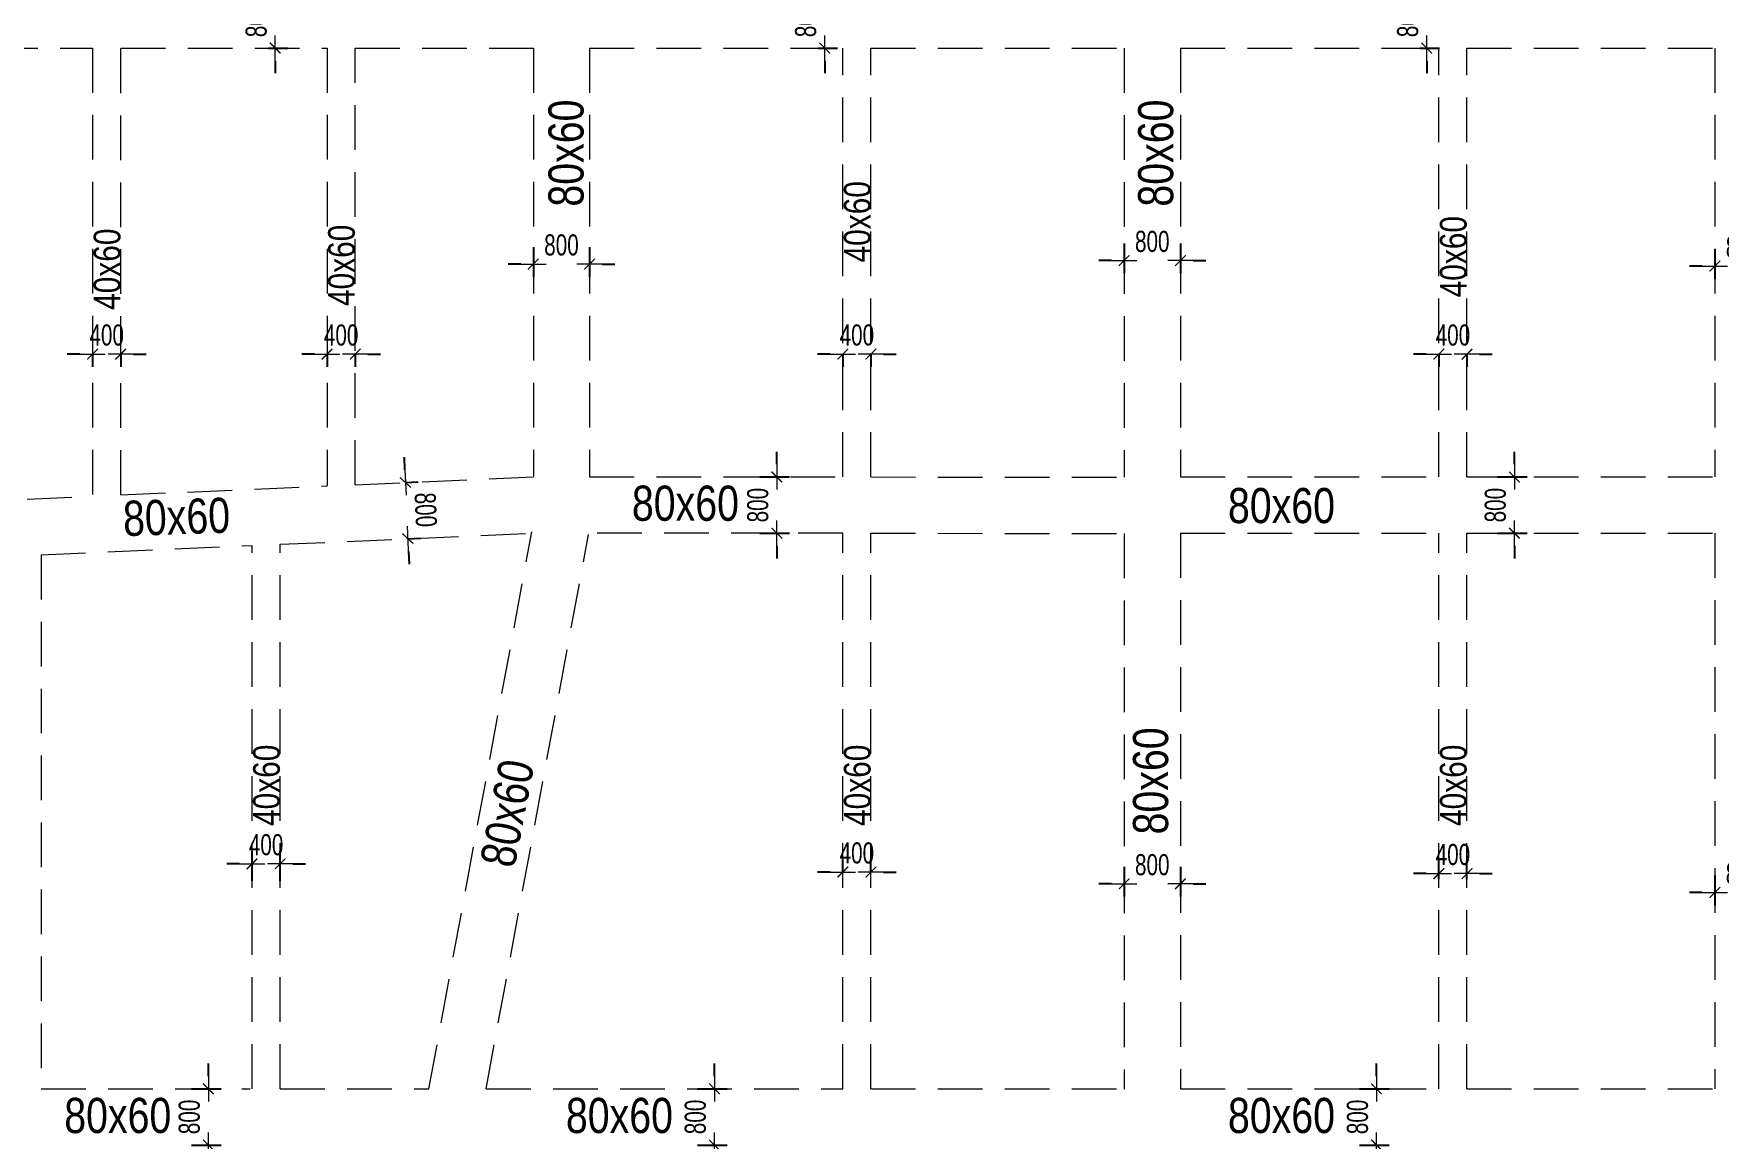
# Model space of a CAD drawing. Header units: millimetres. Extents: x 40 to 217000, y 40 to 90716.
# Drawn here: x 89896 to 113862, y 55682 to 71403 of the extents above; entities that cross this region are included whole.
import ezdxf
from ezdxf.enums import TextEntityAlignment as Align

# ---------------------------------------------------------------- set-up
doc = ezdxf.new("R2010")
doc.units = ezdxf.units.MM
doc.header["$MEASUREMENT"] = 0
doc.header["$PDMODE"] = 1
doc.linetypes.add('HIDDEN2', pattern=[4.7625, 3.175, -1.5875])
doc.layers.get('Defpoints').update_dxf_attribs({"lineweight": 9})
doc.layers.add('Kich thuoc dam diml', color=230, linetype='Continuous', plot=False)
doc.layers.add('NDC. KT Dam', color=42, linetype='Continuous')
doc.layers.add('NDC_S_BEAM', color=3, linetype='HIDDEN2', lineweight=20)
doc.layers.add('NDC_S_DIM', color=1, linetype='Continuous', lineweight=15)
doc.styles.add('ARIAL', font='arial.ttf', dxfattribs={"width": 0.8})
doc.styles.add('NDC_DIM', font='', dxfattribs={"width": 0.75})
doc.styles.get('NDC_DIM').set_extended_font_data('Dotum')
doc.dimstyles.new('NDC_dim_100', dxfattribs={"dimscale": 120, "dimtxt": 2.5, "dimasz": 1.5, "dimexe": 1.5, "dimexo": 2.5, "dimgap": 1, "dimtad": 1, "dimdec": 0, "dimzin": 0, "dimdsep": 46, "dimtxsty": 'NDC_DIM', "dimblk": 'DIMMARK', "dimcen": 0.09, "dimdle": 1.2, "dimclrd": 1, "dimclre": 1, "dimclrt": 3, "dimadec": 0, "dimazin": 0, "dimtfac": 1, "dimtdec": 0, "dimtix": 1, "dimtofl": 0, "dimtmove": 0, "dimatfit": 3, "dimfxl": 0, "dimtolj": 1, "dimtzin": 0, "dimarcsym": 0})

# ---------------------------------------------------------------- blocks, each defined once
blk = doc.blocks.new('DIMMARK')
at = {"layer": 'NDC_S_DIM', "color": 1}
blk.add_line((-1.5, 0), (1, 0), dxfattribs=at)
at = {"layer": 'NDC_S_DIM', "color": 2, "const_width": 0.1}
blk.add_lwpolyline([(-0.42, -0.42), (0.42, 0.42)], dxfattribs=at)
blk = doc.blocks.new('*D1651')
at = {"layer": 'Defpoints', "color": 0, "transparency": 16777216}
for p in [(91098, 56400), (92379, 56400), (91098, 55600)]:
    blk.add_point(p, dxfattribs=at)
at = {"layer": 'Kich thuoc dam diml', "color": 1, "lineweight": -2, "transparency": 16777216}
for p, q in [((92379, 56580), (92379, 56760)), ((92139, 56400), (92559, 56400)), ((92139, 55600), (92559, 55600)), ((92379, 55420), (92379, 55240))]:
    blk.add_line(p, q, dxfattribs=at)
at = {"layer": 'Kich thuoc dam diml', "color": 1, "lineweight": -2, "transparency": 16777216, "xscale": 180, "yscale": 180, "zscale": 180}
for p, rotation in [((92379, 56400), 270), ((92379, 55600), 90)]:
    blk.add_blockref('DIMMARK', p, dxfattribs=dict(at, rotation=rotation))
at = {"layer": 'Kich thuoc dam diml', "color": 3, "transparency": 16777216, "insert": (92109, 56000), "char_height": 300, "attachment_point": 5, "rotation": 90, "style": 'NDC_DIM'}
blk.add_mtext('\\A1;800', dxfattribs=at)
blk = doc.blocks.new('*D1652')
at = {"layer": 'Defpoints', "color": 0, "transparency": 16777216}
for p in [(98293, 56400), (99574, 56400), (98293, 55600)]:
    blk.add_point(p, dxfattribs=at)
at = {"layer": 'Kich thuoc dam diml', "color": 1, "lineweight": -2, "transparency": 16777216}
for p, q in [((99574, 56580), (99574, 56760)), ((99334, 56400), (99754, 56400)), ((99334, 55600), (99754, 55600)), ((99574, 55420), (99574, 55240))]:
    blk.add_line(p, q, dxfattribs=at)
at = {"layer": 'Kich thuoc dam diml', "color": 1, "lineweight": -2, "transparency": 16777216, "xscale": 180, "yscale": 180, "zscale": 180}
for p, rotation in [((99574, 56400), 270), ((99574, 55600), 90)]:
    blk.add_blockref('DIMMARK', p, dxfattribs=dict(at, rotation=rotation))
at = {"layer": 'Kich thuoc dam diml', "color": 3, "transparency": 16777216, "insert": (99304, 56000), "char_height": 300, "attachment_point": 5, "rotation": 90, "style": 'NDC_DIM'}
blk.add_mtext('\\A1;800', dxfattribs=at)
blk = doc.blocks.new('*D1653')
at = {"layer": 'Defpoints', "color": 0, "transparency": 16777216}
for p in [(107708, 56400), (108989, 56400), (107708, 55600)]:
    blk.add_point(p, dxfattribs=at)
at = {"layer": 'Kich thuoc dam diml', "color": 1, "lineweight": -2, "transparency": 16777216}
for p, q in [((108989, 56580), (108989, 56760)), ((108749, 56400), (109169, 56400)), ((108749, 55600), (109169, 55600)), ((108989, 55420), (108989, 55240))]:
    blk.add_line(p, q, dxfattribs=at)
at = {"layer": 'Kich thuoc dam diml', "color": 1, "lineweight": -2, "transparency": 16777216, "xscale": 180, "yscale": 180, "zscale": 180}
for p, rotation in [((108989, 56400), 270), ((108989, 55600), 90)]:
    blk.add_blockref('DIMMARK', p, dxfattribs=dict(at, rotation=rotation))
at = {"layer": 'Kich thuoc dam diml', "color": 3, "transparency": 16777216, "insert": (108719, 56000), "char_height": 300, "attachment_point": 5, "rotation": 90, "style": 'NDC_DIM'}
blk.add_mtext('\\A1;800', dxfattribs=at)
blk = doc.blocks.new('*D1334')
at = {"layer": 'Defpoints', "color": 0, "transparency": 16777216}
for p in [(94916, 65009), (94951, 64210), (95217, 64222)]:
    blk.add_point(p, dxfattribs=at)
at = {"layer": 'Kich thuoc dam diml', "color": 1, "lineweight": -2, "transparency": 16777216}
for p, q in [((95175, 65201), (95167, 65381)), ((95182, 65021), (95362, 65029)), ((95217, 64222), (95397, 64230)), ((95225, 64042), (95233, 63862))]:
    blk.add_line(p, q, dxfattribs=at)
at = {"layer": 'Kich thuoc dam diml', "color": 1, "lineweight": -2, "transparency": 16777216, "xscale": 180, "yscale": 180, "zscale": 180}
for p, rotation in [((95182, 65021), 272.4904953859929), ((95217, 64222), 92.49049538599287)]:
    blk.add_blockref('DIMMARK', p, dxfattribs=dict(at, rotation=rotation))
at = {"layer": 'Kich thuoc dam diml', "color": 3, "transparency": 16777216, "insert": (95469, 64633), "char_height": 300, "attachment_point": 5, "rotation": 272.4905, "style": 'NDC_DIM'}
blk.add_mtext('\\A1;800', dxfattribs=at)
blk = doc.blocks.new('*D1335')
at = {"layer": 'Defpoints', "color": 0, "transparency": 16777216}
for p in [(99180, 65100), (100462, 65100), (99180, 64300)]:
    blk.add_point(p, dxfattribs=at)
at = {"layer": 'Kich thuoc dam diml', "color": 1, "lineweight": -2, "transparency": 16777216}
for p, q in [((100462, 65280), (100462, 65460)), ((100222, 65100), (100642, 65100)), ((100222, 64300), (100642, 64300)), ((100462, 64120), (100462, 63940))]:
    blk.add_line(p, q, dxfattribs=at)
at = {"layer": 'Kich thuoc dam diml', "color": 1, "lineweight": -2, "transparency": 16777216, "xscale": 180, "yscale": 180, "zscale": 180}
for p, rotation in [((100462, 65100), 270), ((100462, 64300), 90)]:
    blk.add_blockref('DIMMARK', p, dxfattribs=dict(at, rotation=rotation))
at = {"layer": 'Kich thuoc dam diml', "color": 3, "transparency": 16777216, "insert": (100192, 64700), "char_height": 300, "attachment_point": 5, "rotation": 90, "style": 'NDC_DIM'}
blk.add_mtext('\\A1;800', dxfattribs=at)
blk = doc.blocks.new('*D1336')
at = {"layer": 'Defpoints', "color": 0, "transparency": 16777216}
for p in [(109667, 65100), (110949, 65100), (109667, 64300)]:
    blk.add_point(p, dxfattribs=at)
at = {"layer": 'Kich thuoc dam diml', "color": 1, "lineweight": -2, "transparency": 16777216}
for p, q in [((110949, 65280), (110949, 65460)), ((110709, 65100), (111129, 65100)), ((110709, 64300), (111129, 64300)), ((110949, 64120), (110949, 63940))]:
    blk.add_line(p, q, dxfattribs=at)
at = {"layer": 'Kich thuoc dam diml', "color": 1, "lineweight": -2, "transparency": 16777216, "xscale": 180, "yscale": 180, "zscale": 180}
for p, rotation in [((110949, 65100), 270), ((110949, 64300), 90)]:
    blk.add_blockref('DIMMARK', p, dxfattribs=dict(at, rotation=rotation))
at = {"layer": 'Kich thuoc dam diml', "color": 3, "transparency": 16777216, "insert": (110679, 64700), "char_height": 300, "attachment_point": 5, "rotation": 90, "style": 'NDC_DIM'}
blk.add_mtext('\\A1;800', dxfattribs=at)
blk = doc.blocks.new('*D1460')
at = {"layer": 'Defpoints', "color": 0, "transparency": 16777216}
for p in [(90733, 67055), (91133, 67055), (91133, 66847)]:
    blk.add_point(p, dxfattribs=at)
at = {"layer": 'Kich thuoc dam diml', "color": 1, "lineweight": -2, "transparency": 16777216}
for p, q in [((90553, 66847), (90373, 66847)), ((90733, 66847), (90733, 66667)), ((91133, 66847), (91133, 66667)), ((91313, 66847), (91493, 66847))]:
    blk.add_line(p, q, dxfattribs=at)
at = {"layer": 'Kich thuoc dam diml', "color": 1, "lineweight": -2, "transparency": 16777216, "xscale": 180, "yscale": 180, "zscale": 180}
blk.add_blockref('DIMMARK', (90733, 66847), dxfattribs=at)
at = {"layer": 'Kich thuoc dam diml', "color": 1, "lineweight": -2, "transparency": 16777216, "xscale": 180, "yscale": 180, "zscale": 180, "rotation": 180}
blk.add_blockref('DIMMARK', (91133, 66847), dxfattribs=at)
at = {"layer": 'Kich thuoc dam diml', "color": 3, "transparency": 16777216, "insert": (90933, 67117), "char_height": 300, "attachment_point": 5, "style": 'NDC_DIM'}
blk.add_mtext('\\A1;400', dxfattribs=at)
blk = doc.blocks.new('*D1461')
at = {"layer": 'Defpoints', "color": 0, "transparency": 16777216}
for p in [(94067, 67055), (94467, 67055), (94467, 66847)]:
    blk.add_point(p, dxfattribs=at)
at = {"layer": 'Kich thuoc dam diml', "color": 1, "lineweight": -2, "transparency": 16777216}
for p, q in [((93887, 66847), (93707, 66847)), ((94067, 66847), (94067, 66667)), ((94467, 66847), (94467, 66667)), ((94647, 66847), (94827, 66847))]:
    blk.add_line(p, q, dxfattribs=at)
at = {"layer": 'Kich thuoc dam diml', "color": 1, "lineweight": -2, "transparency": 16777216, "xscale": 180, "yscale": 180, "zscale": 180}
blk.add_blockref('DIMMARK', (94067, 66847), dxfattribs=at)
at = {"layer": 'Kich thuoc dam diml', "color": 1, "lineweight": -2, "transparency": 16777216, "xscale": 180, "yscale": 180, "zscale": 180, "rotation": 180}
blk.add_blockref('DIMMARK', (94467, 66847), dxfattribs=at)
at = {"layer": 'Kich thuoc dam diml', "color": 3, "transparency": 16777216, "insert": (94267, 67117), "char_height": 300, "attachment_point": 5, "style": 'NDC_DIM'}
blk.add_mtext('\\A1;400', dxfattribs=at)
blk = doc.blocks.new('*D1462')
at = {"layer": 'Defpoints', "color": 0, "transparency": 16777216}
for p in [(97000, 68727), (97800, 68727), (97800, 68128)]:
    blk.add_point(p, dxfattribs=at)
at = {"layer": 'Kich thuoc dam diml', "color": 1, "lineweight": -2, "transparency": 16777216}
for p, q in [((97000, 68368), (97000, 67948)), ((97800, 68368), (97800, 67948)), ((96820, 68128), (96640, 68128)), ((97980, 68128), (98160, 68128))]:
    blk.add_line(p, q, dxfattribs=at)
at = {"layer": 'Kich thuoc dam diml', "color": 1, "lineweight": -2, "transparency": 16777216, "xscale": 180, "yscale": 180, "zscale": 180}
blk.add_blockref('DIMMARK', (97000, 68128), dxfattribs=at)
at = {"layer": 'Kich thuoc dam diml', "color": 1, "lineweight": -2, "transparency": 16777216, "xscale": 180, "yscale": 180, "zscale": 180, "rotation": 180}
blk.add_blockref('DIMMARK', (97800, 68128), dxfattribs=at)
at = {"layer": 'Kich thuoc dam diml', "color": 3, "transparency": 16777216, "insert": (97400, 68398), "char_height": 300, "attachment_point": 5, "style": 'NDC_DIM'}
blk.add_mtext('\\A1;800', dxfattribs=at)
blk = doc.blocks.new('*D1463')
at = {"layer": 'Defpoints', "color": 0, "transparency": 16777216}
for p in [(101400, 67055), (101800, 67055), (101800, 66847)]:
    blk.add_point(p, dxfattribs=at)
at = {"layer": 'Kich thuoc dam diml', "color": 1, "lineweight": -2, "transparency": 16777216}
for p, q in [((101220, 66847), (101040, 66847)), ((101400, 66847), (101400, 66667)), ((101800, 66847), (101800, 66667)), ((101980, 66847), (102160, 66847))]:
    blk.add_line(p, q, dxfattribs=at)
at = {"layer": 'Kich thuoc dam diml', "color": 1, "lineweight": -2, "transparency": 16777216, "xscale": 180, "yscale": 180, "zscale": 180}
blk.add_blockref('DIMMARK', (101400, 66847), dxfattribs=at)
at = {"layer": 'Kich thuoc dam diml', "color": 1, "lineweight": -2, "transparency": 16777216, "xscale": 180, "yscale": 180, "zscale": 180, "rotation": 180}
blk.add_blockref('DIMMARK', (101800, 66847), dxfattribs=at)
at = {"layer": 'Kich thuoc dam diml', "color": 3, "transparency": 16777216, "insert": (101600, 67117), "char_height": 300, "attachment_point": 5, "style": 'NDC_DIM'}
blk.add_mtext('\\A1;400', dxfattribs=at)
blk = doc.blocks.new('*D1464')
at = {"layer": 'Defpoints', "color": 0, "transparency": 16777216}
for p in [(109875, 67055), (110275, 67055), (110275, 66847)]:
    blk.add_point(p, dxfattribs=at)
at = {"layer": 'Kich thuoc dam diml', "color": 1, "lineweight": -2, "transparency": 16777216}
for p, q in [((109695, 66847), (109515, 66847)), ((109875, 66847), (109875, 66667)), ((110275, 66847), (110275, 66667)), ((110455, 66847), (110635, 66847))]:
    blk.add_line(p, q, dxfattribs=at)
at = {"layer": 'Kich thuoc dam diml', "color": 1, "lineweight": -2, "transparency": 16777216, "xscale": 180, "yscale": 180, "zscale": 180}
blk.add_blockref('DIMMARK', (109875, 66847), dxfattribs=at)
at = {"layer": 'Kich thuoc dam diml', "color": 1, "lineweight": -2, "transparency": 16777216, "xscale": 180, "yscale": 180, "zscale": 180, "rotation": 180}
blk.add_blockref('DIMMARK', (110275, 66847), dxfattribs=at)
at = {"layer": 'Kich thuoc dam diml', "color": 3, "transparency": 16777216, "insert": (110075, 67117), "char_height": 300, "attachment_point": 5, "style": 'NDC_DIM'}
blk.add_mtext('\\A1;400', dxfattribs=at)
blk = doc.blocks.new('*D1473')
at = {"layer": 'Defpoints', "color": 0, "transparency": 16777216}
for p in [(93400, 59599), (93000, 58900), (93400, 58900)]:
    blk.add_point(p, dxfattribs=at)
at = {"layer": 'Kich thuoc dam diml', "color": 1, "lineweight": -2, "transparency": 16777216}
for p, q in [((93000, 59359), (93000, 59779)), ((93400, 59359), (93400, 59779)), ((92820, 59599), (92640, 59599)), ((93580, 59599), (93760, 59599))]:
    blk.add_line(p, q, dxfattribs=at)
at = {"layer": 'Kich thuoc dam diml', "color": 1, "lineweight": -2, "transparency": 16777216, "xscale": 180, "yscale": 180, "zscale": 180}
blk.add_blockref('DIMMARK', (93000, 59599), dxfattribs=at)
at = {"layer": 'Kich thuoc dam diml', "color": 1, "lineweight": -2, "transparency": 16777216, "xscale": 180, "yscale": 180, "zscale": 180, "rotation": 180}
blk.add_blockref('DIMMARK', (93400, 59599), dxfattribs=at)
at = {"layer": 'Kich thuoc dam diml', "color": 3, "transparency": 16777216, "insert": (93200, 59869), "char_height": 300, "attachment_point": 5, "style": 'NDC_DIM'}
blk.add_mtext('\\A1;400', dxfattribs=at)
blk = doc.blocks.new('*D1482')
at = {"layer": 'Defpoints', "color": 0, "transparency": 16777216}
for p in [(101800, 59482), (101400, 59304), (101800, 59304)]:
    blk.add_point(p, dxfattribs=at)
at = {"layer": 'Kich thuoc dam diml', "color": 1, "lineweight": -2, "transparency": 16777216}
for p, q in [((101220, 59482), (101040, 59482)), ((101400, 59482), (101400, 59662)), ((101800, 59482), (101800, 59662)), ((101980, 59482), (102160, 59482))]:
    blk.add_line(p, q, dxfattribs=at)
at = {"layer": 'Kich thuoc dam diml', "color": 1, "lineweight": -2, "transparency": 16777216, "xscale": 180, "yscale": 180, "zscale": 180}
blk.add_blockref('DIMMARK', (101400, 59482), dxfattribs=at)
at = {"layer": 'Kich thuoc dam diml', "color": 1, "lineweight": -2, "transparency": 16777216, "xscale": 180, "yscale": 180, "zscale": 180, "rotation": 180}
blk.add_blockref('DIMMARK', (101800, 59482), dxfattribs=at)
at = {"layer": 'Kich thuoc dam diml', "color": 3, "transparency": 16777216, "insert": (101600, 59752), "char_height": 300, "attachment_point": 5, "style": 'NDC_DIM'}
blk.add_mtext('\\A1;400', dxfattribs=at)
blk = doc.blocks.new('*D1487')
at = {"layer": 'Defpoints', "color": 0, "transparency": 16777216}
for p in [(92933, 72000), (93330, 72000), (92933, 71200)]:
    blk.add_point(p, dxfattribs=at)
at = {"layer": 'Kich thuoc dam diml', "color": 1, "lineweight": -2, "transparency": 16777216}
for p, q in [((93330, 72180), (93330, 72360)), ((93233, 72000), (93510, 72000)), ((93233, 71200), (93510, 71200)), ((93330, 71020), (93330, 70840))]:
    blk.add_line(p, q, dxfattribs=at)
at = {"layer": 'Kich thuoc dam diml', "color": 1, "lineweight": -2, "transparency": 16777216, "xscale": 180, "yscale": 180, "zscale": 180}
for p, rotation in [((93330, 72000), 270), ((93330, 71200), 90)]:
    blk.add_blockref('DIMMARK', p, dxfattribs=dict(at, rotation=rotation))
at = {"layer": 'Kich thuoc dam diml', "color": 3, "transparency": 16777216, "insert": (93060, 71600), "char_height": 300, "attachment_point": 5, "rotation": 90, "style": 'NDC_DIM'}
blk.add_mtext('\\A1;800', dxfattribs=at)
blk = doc.blocks.new('*D1488')
at = {"layer": 'Defpoints', "color": 0, "transparency": 16777216}
for p in [(100746, 72000), (101143, 72000), (100746, 71200)]:
    blk.add_point(p, dxfattribs=at)
at = {"layer": 'Kich thuoc dam diml', "color": 1, "lineweight": -2, "transparency": 16777216}
for p, q in [((101143, 72180), (101143, 72360)), ((101046, 72000), (101323, 72000)), ((101046, 71200), (101323, 71200)), ((101143, 71020), (101143, 70840))]:
    blk.add_line(p, q, dxfattribs=at)
at = {"layer": 'Kich thuoc dam diml', "color": 1, "lineweight": -2, "transparency": 16777216, "xscale": 180, "yscale": 180, "zscale": 180}
for p, rotation in [((101143, 72000), 270), ((101143, 71200), 90)]:
    blk.add_blockref('DIMMARK', p, dxfattribs=dict(at, rotation=rotation))
at = {"layer": 'Kich thuoc dam diml', "color": 3, "transparency": 16777216, "insert": (100873, 71600), "char_height": 300, "attachment_point": 5, "rotation": 90, "style": 'NDC_DIM'}
blk.add_mtext('\\A1;800', dxfattribs=at)
blk = doc.blocks.new('*D1489')
at = {"layer": 'Defpoints', "color": 0, "transparency": 16777216}
for p in [(109306, 72000), (109703, 72000), (109306, 71200)]:
    blk.add_point(p, dxfattribs=at)
at = {"layer": 'Kich thuoc dam diml', "color": 1, "lineweight": -2, "transparency": 16777216}
for p, q in [((109703, 72180), (109703, 72360)), ((109606, 72000), (109883, 72000)), ((109606, 71200), (109883, 71200)), ((109703, 71020), (109703, 70840))]:
    blk.add_line(p, q, dxfattribs=at)
at = {"layer": 'Kich thuoc dam diml', "color": 1, "lineweight": -2, "transparency": 16777216, "xscale": 180, "yscale": 180, "zscale": 180}
for p, rotation in [((109703, 72000), 270), ((109703, 71200), 90)]:
    blk.add_blockref('DIMMARK', p, dxfattribs=dict(at, rotation=rotation))
at = {"layer": 'Kich thuoc dam diml', "color": 3, "transparency": 16777216, "insert": (109433, 71600), "char_height": 300, "attachment_point": 5, "rotation": 90, "style": 'NDC_DIM'}
blk.add_mtext('\\A1;800', dxfattribs=at)
blk = doc.blocks.new('*D1221')
at = {"layer": 'Defpoints', "color": 0, "transparency": 16777216}
for p in [(105400, 59880), (106200, 59880), (106200, 59315)]:
    blk.add_point(p, dxfattribs=at)
at = {"layer": 'Kich thuoc dam diml', "color": 1, "lineweight": -2, "transparency": 16777216}
for p, q in [((105400, 59555), (105400, 59135)), ((106200, 59555), (106200, 59135)), ((105220, 59315), (105040, 59315)), ((106380, 59315), (106560, 59315))]:
    blk.add_line(p, q, dxfattribs=at)
at = {"layer": 'Kich thuoc dam diml', "color": 1, "lineweight": -2, "transparency": 16777216, "xscale": 180, "yscale": 180, "zscale": 180}
blk.add_blockref('DIMMARK', (105400, 59315), dxfattribs=at)
at = {"layer": 'Kich thuoc dam diml', "color": 1, "lineweight": -2, "transparency": 16777216, "xscale": 180, "yscale": 180, "zscale": 180, "rotation": 180}
blk.add_blockref('DIMMARK', (106200, 59315), dxfattribs=at)
at = {"layer": 'Kich thuoc dam diml', "color": 3, "transparency": 16777216, "insert": (105800, 59585), "char_height": 300, "attachment_point": 5, "style": 'NDC_DIM'}
blk.add_mtext('\\A1;800', dxfattribs=at)
blk = doc.blocks.new('*D1222')
at = {"layer": 'Defpoints', "color": 0, "transparency": 16777216}
for p in [(105400, 68743), (106200, 68743), (106200, 68178)]:
    blk.add_point(p, dxfattribs=at)
at = {"layer": 'Kich thuoc dam diml', "color": 1, "lineweight": -2, "transparency": 16777216}
for p, q in [((105400, 68418), (105400, 67998)), ((106200, 68418), (106200, 67998)), ((105220, 68178), (105040, 68178)), ((106380, 68178), (106560, 68178))]:
    blk.add_line(p, q, dxfattribs=at)
at = {"layer": 'Kich thuoc dam diml', "color": 1, "lineweight": -2, "transparency": 16777216, "xscale": 180, "yscale": 180, "zscale": 180}
blk.add_blockref('DIMMARK', (105400, 68178), dxfattribs=at)
at = {"layer": 'Kich thuoc dam diml', "color": 1, "lineweight": -2, "transparency": 16777216, "xscale": 180, "yscale": 180, "zscale": 180, "rotation": 180}
blk.add_blockref('DIMMARK', (106200, 68178), dxfattribs=at)
at = {"layer": 'Kich thuoc dam diml', "color": 3, "transparency": 16777216, "insert": (105800, 68448), "char_height": 300, "attachment_point": 5, "style": 'NDC_DIM'}
blk.add_mtext('\\A1;800', dxfattribs=at)
blk = doc.blocks.new('*D1229')
at = {"layer": 'Defpoints', "color": 0, "transparency": 16777216}
for p in [(110275, 59460), (109875, 59080), (110275, 59080)]:
    blk.add_point(p, dxfattribs=at)
at = {"layer": 'Kich thuoc dam diml', "color": 1, "lineweight": -2, "transparency": 16777216}
for p, q in [((109695, 59460), (109515, 59460)), ((109875, 59380), (109875, 59640)), ((110275, 59380), (110275, 59640)), ((110455, 59460), (110635, 59460))]:
    blk.add_line(p, q, dxfattribs=at)
at = {"layer": 'Kich thuoc dam diml', "color": 1, "lineweight": -2, "transparency": 16777216, "xscale": 180, "yscale": 180, "zscale": 180}
blk.add_blockref('DIMMARK', (109875, 59460), dxfattribs=at)
at = {"layer": 'Kich thuoc dam diml', "color": 1, "lineweight": -2, "transparency": 16777216, "xscale": 180, "yscale": 180, "zscale": 180, "rotation": 180}
blk.add_blockref('DIMMARK', (110275, 59460), dxfattribs=at)
at = {"layer": 'Kich thuoc dam diml', "color": 3, "transparency": 16777216, "insert": (110075, 59730), "char_height": 300, "attachment_point": 5, "style": 'NDC_DIM'}
blk.add_mtext('\\A1;400', dxfattribs=at)
blk = doc.blocks.new('*D1236')
at = {"layer": 'Defpoints', "color": 0, "transparency": 16777216}
for p in [(113800, 59838), (114600, 59838), (114600, 59191)]:
    blk.add_point(p, dxfattribs=at)
at = {"layer": 'Kich thuoc dam diml', "color": 1, "lineweight": -2, "transparency": 16777216}
for p, q in [((113800, 59431), (113800, 59011)), ((114600, 59431), (114600, 59011)), ((113620, 59191), (113440, 59191)), ((114780, 59191), (114960, 59191))]:
    blk.add_line(p, q, dxfattribs=at)
at = {"layer": 'Kich thuoc dam diml', "color": 1, "lineweight": -2, "transparency": 16777216, "xscale": 180, "yscale": 180, "zscale": 180}
blk.add_blockref('DIMMARK', (113800, 59191), dxfattribs=at)
at = {"layer": 'Kich thuoc dam diml', "color": 1, "lineweight": -2, "transparency": 16777216, "xscale": 180, "yscale": 180, "zscale": 180, "rotation": 180}
blk.add_blockref('DIMMARK', (114600, 59191), dxfattribs=at)
at = {"layer": 'Kich thuoc dam diml', "color": 3, "transparency": 16777216, "insert": (114200, 59461), "char_height": 300, "attachment_point": 5, "style": 'NDC_DIM'}
blk.add_mtext('\\A1;800', dxfattribs=at)
blk = doc.blocks.new('*D1237')
at = {"layer": 'Defpoints', "color": 0, "transparency": 16777216}
for p in [(113800, 68746), (114600, 68746), (114600, 68099)]:
    blk.add_point(p, dxfattribs=at)
at = {"layer": 'Kich thuoc dam diml', "color": 1, "lineweight": -2, "transparency": 16777216}
for p, q in [((113800, 68339), (113800, 67919)), ((114600, 68339), (114600, 67919)), ((113620, 68099), (113440, 68099)), ((114780, 68099), (114960, 68099))]:
    blk.add_line(p, q, dxfattribs=at)
at = {"layer": 'Kich thuoc dam diml', "color": 1, "lineweight": -2, "transparency": 16777216, "xscale": 180, "yscale": 180, "zscale": 180}
blk.add_blockref('DIMMARK', (113800, 68099), dxfattribs=at)
at = {"layer": 'Kich thuoc dam diml', "color": 1, "lineweight": -2, "transparency": 16777216, "xscale": 180, "yscale": 180, "zscale": 180, "rotation": 180}
blk.add_blockref('DIMMARK', (114600, 68099), dxfattribs=at)
at = {"layer": 'Kich thuoc dam diml', "color": 3, "transparency": 16777216, "insert": (114200, 68369), "char_height": 300, "attachment_point": 5, "style": 'NDC_DIM'}
blk.add_mtext('\\A1;800', dxfattribs=at)

msp = doc.modelspace()

# ---------------------------------------------------------------- linework, layer by layer
at = {"layer": 'NDC_S_BEAM', "ltscale": 200}
for p, q in [((89321.6, 71200), (90733.3, 71200)), ((90733.3, 71200), (90733.3, 64827.4)), ((91133.3, 64844.8), (91133.3, 71200)), ((91133.3, 71200), (94066.7, 71200)), ((94066.7, 71200), (94066.7, 64972.4)), ((94466.7, 64989.8), (94466.7, 71200)), ((94466.7, 71200), (97000, 71200)), ((97000, 71200), (97000, 65108.7)), ((101400, 65100), (101400, 71200)), ((101800, 65100), (101800, 71200)), ((109875, 65100), (109875, 71200)), ((110275, 65100), (110275, 71200)), ((91133.3, 64844.8), (94066.7, 64972.4)), ((94466.7, 64989.8), (97200, 65108.7)), ((87898.7, 64704.1), (90733.3, 64827.4)), ((93400, 64142.7), (97076.5, 64302.6)), ((95514.8, 56400), (96978.2, 64320.7)), ((96328.4, 56400), (97784.6, 64281.8)), ((101400, 64300), (97686.2, 64300)), ((101400, 56400), (101400, 64300)), ((101800, 56400), (101800, 64300)), ((109875, 56400), (109875, 64300)), ((110275, 56400), (110275, 64300)), ((90000, 63994.8), (93000, 64125.3)), ((90000, 63994.8), (90000, 56400)), ((93000, 56400), (93000, 64125.3)), ((93400, 56400), (93400, 64142.7)), ((90000, 56400), (92975, 56400)), ((93400, 56400), (95514.8, 56400)), ((96328.4, 56400), (101400, 56400))]:
    msp.add_line(p, q, dxfattribs=at)
for points in [[(97800, 71200), (97800, 65100)], [(97800, 71200), (101400, 71200)], [(101800, 71200), (105400.1, 71196.3)], [(105400.1, 71196.3), (105400.1, 65096.3)], [(106200, 71200), (109875, 71200)], [(106200, 71200), (106200, 65100)], [(110275, 71200), (113800, 71200)], [(113800, 71200), (113800, 65100)], [(97800, 65100), (101400, 65100)], [(101800, 65100), (105400.1, 65096.3)], [(106200, 65100), (109875, 65100)], [(110275, 65100), (113800, 65100)], [(101800, 64300), (105400.1, 64296.3)], [(105400.1, 64296.3), (105400.1, 56396.3)], [(106200, 64300), (109875, 64300)], [(106200, 64300), (106200, 56400)], [(110275, 64300), (113800, 64300)], [(113800, 64300), (113800, 56400)], [(101800, 56400), (105400.1, 56400)], [(106200, 56400), (109875, 56400)], [(110275, 56400), (113800, 56400)]]:
    msp.add_lwpolyline(points, dxfattribs=at)

# ---------------------------------------------------------------- texts
at = {"layer": 'NDC. KT Dam', "style": 'ARIAL', "width": 0.8}
for s, height, rotation, p in [('80x60', 500, 90, (97464.3, 69705.8)), ('80x60', 500, 90, (105848.3, 69705.8)), ('40x60', 380, 90, (101605, 68728.9)), ('40x60', 380, 90, (110080, 68232.8)), ('40x60', 380, 90, (90938.4, 68054.6)), ('40x60', 380, 90, (94271.7, 68109.2)), ('80x60', 500, 1.90622, (91926.2, 64534)), ('80x60', 500, 90, (105775.6, 60778.4)), ('40x60', 380, 90, (93205, 60715.5)), ('40x60', 380, 90, (101605, 60715.5)), ('40x60', 380, 90, (110080, 60715.5)), ('80x60', 500, 79.13407, (96627.7, 60320))]:
    msp.add_text(s, height=height, rotation=rotation, dxfattribs=at).set_placement(p, align=Align.MIDDLE_CENTER)
for p in [(99162.4, 64727.1), (107637.4, 64693.5), (91091.1, 56020.9), (98224, 56020.9), (107637.4, 56020.9)]:
    msp.add_text('80x60', height=500, dxfattribs=at).set_placement(p, align=Align.MIDDLE_CENTER)

# ---------------------------------------------------------------- dimensions: what is measured, and where the dimension line sits
at = {"layer": 'Kich thuoc dam diml'}
for base, p1, p2, picture, middle in [((93329.7, 72000), (92932.5, 71200), (92932.5, 72000), '*D1487', (93059.7, 71600)), ((101143, 72000), (100745.8, 71200), (100745.8, 72000), '*D1488', (100873, 71600)), ((109703.2, 72000), (109306, 71200), (109306, 72000), '*D1489', (109433.2, 71600)), ((100461.6, 65100), (99180.3, 64300), (99180.3, 65100), '*D1335', (100191.6, 64700)), ((110948.5, 65100), (109667.2, 64300), (109667.2, 65100), '*D1336', (110678.5, 64700)), ((92378.8, 56400), (91097.5, 55600), (91097.5, 56400), '*D1651', (92108.8, 56000)), ((99574.5, 56400), (98293.2, 55600), (98293.2, 56400), '*D1652', (99304.5, 56000)), ((108989.4, 56400), (107708.2, 55600), (107708.2, 56400), '*D1653', (108719.4, 56000))]:
    dim = msp.add_linear_dim(base=base, p1=p1, p2=p2, angle=90, dimstyle='NDC_dim_100', override={"dimfxl": 2}, dxfattribs=at)
    dim.commit()
    dim.dimension.update_dxf_attribs({"geometry": picture, "text_midpoint": middle})
for base, p1, p2, picture, middle in [((97800, 68128.2), (97000, 68727.5), (97800, 68727.5), '*D1462', (97400, 68398.2)), ((106199.9, 68178.2), (105400, 68743.1), (106199.9, 68743.1), '*D1222', (105799.9, 68448.2)), ((114600, 68099.3), (113800, 68746.1), (114600, 68746.1), '*D1237', (114200, 68369.3)), ((91133.3, 66846.6), (90733.3, 67054.8), (91133.3, 67054.8), '*D1460', (90933.3, 67116.6)), ((94466.7, 66846.6), (94066.7, 67054.8), (94466.7, 67054.8), '*D1461', (94266.7, 67116.6)), ((101800, 66846.6), (101400, 67054.8), (101800, 67054.8), '*D1463', (101600, 67116.6)), ((110275, 66846.6), (109875, 67054.8), (110275, 67054.8), '*D1464', (110075, 67116.6)), ((93400, 59598.7), (93000, 58899.8), (93400, 58899.8), '*D1473', (93200, 59868.7)), ((101800, 59482.3), (101400, 59303.8), (101800, 59303.8), '*D1482', (101600, 59752.3)), ((110275, 59459.8), (109875, 59080), (110275, 59080), '*D1229', (110075, 59729.8)), ((106199.9, 59314.8), (105400, 59879.7), (106199.9, 59879.7), '*D1221', (105799.9, 59584.8)), ((114600, 59190.7), (113800, 59837.6), (114600, 59837.6), '*D1236', (114200, 59460.7))]:
    dim = msp.add_linear_dim(base=base, p1=p1, p2=p2, dimstyle='NDC_dim_100', override={"dimfxl": 2}, dxfattribs=at)
    dim.commit()
    dim.dimension.update_dxf_attribs({"geometry": picture, "text_midpoint": middle})
dim = msp.add_aligned_dim(p1=(94915.9, 65009.4), p2=(94950.6, 64210.1), distance=266.7, dimstyle='NDC_dim_100', override={"dimfxl": 2}, dxfattribs=at)
dim.commit()
dim.dimension.update_dxf_attribs({"geometry": '*D1334', "text_midpoint": (95469.5, 64633.1)})

doc.saveas('drawing.dxf')
